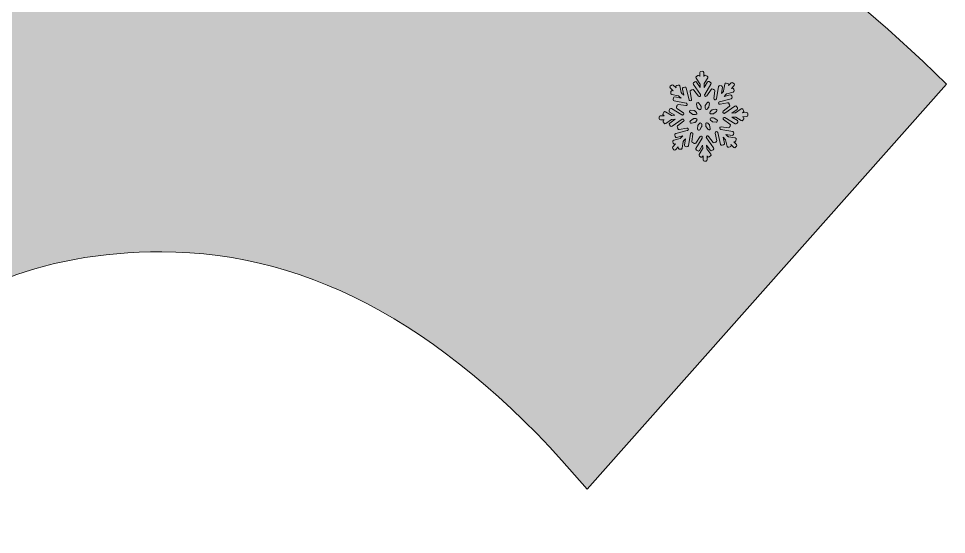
# Model space of a CAD drawing. Header units: millimetres. Extents: x 34 to 236, y -119 to -9.
# Drawn here: x 190.52 to 235.69, y -66.31 to -41.21 of the extents above; entities that cross this region are included whole.
import ezdxf

# ---------------------------------------------------------------- set-up
doc = ezdxf.new("R2010")
doc.units = ezdxf.units.MM
doc.header["$MEASUREMENT"] = 0
doc.layers.add('engraving', color=7, linetype='Continuous')
doc.layers.add('Layer 1', color=7, linetype='Continuous')

msp = doc.modelspace()

# ---------------------------------------------------------------- hatches: boundary and pattern name
at = {"layer": 'Layer 1'}
h = msp.add_hatch(color=2, dxfattribs=at)
h.dxf.hatch_style = 2
edge = h.paths.add_edge_path()
edge.add_spline(control_points=[(197.497, -92.512), (191.491, -92.512), (186.833, -90.51), (183.526, -86.507), (180.218, -82.504), (178.565, -77.807), (178.565, -72.416), (178.565, -67.026), (180.218, -62.368), (183.526, -58.444), (186.833, -54.52), (191.491, -52.557), (197.497, -52.557), (204.808, -52.557), (211.706, -56.41), (218.192, -64.114), (218.192, -64.114), (235.688, -44.397), (235.688, -44.397), (229.638, -38.435), (223.251, -34.115), (216.527, -31.439), (212.908, -29.998), (209.363, -28.949), (205.889, -28.284), (205.889, -28.284), (205.889, -26.056), (205.889, -26.056), (205.889, -23.296), (203.734, -21.019), (201.025, -20.813), (202.642, -19.614), (203.696, -17.697), (203.696, -15.529), (203.696, -11.896), (200.75, -8.95), (197.116, -8.95), (193.483, -8.95), (190.537, -11.896), (190.537, -15.529), (190.537, -17.697), (191.59, -19.614), (193.208, -20.813), (190.499, -21.019), (188.344, -23.296), (188.344, -26.056), (188.344, -26.056), (188.344, -27.991), (188.344, -27.991), (177.785, -29.407), (168.834, -33.484), (161.493, -40.226), (152.201, -48.762), (147.555, -59.623), (147.555, -72.811), (147.555, -86.334), (152.114, -97.405), (161.232, -106.023), (170.35, -114.642), (181.916, -118.95), (195.93, -118.95), (203.764, -118.95), (211.108, -117.231), (217.963, -113.794), (224.818, -110.356), (230.726, -105.894), (235.688, -100.411), (235.688, -100.411), (218.192, -82.809), (218.192, -82.809), (211.358, -89.278), (204.46, -92.512), (197.497, -92.512)], knot_values=[0, 0, 0, 0, 1, 1, 1, 2, 2, 2, 3, 3, 3, 4, 4, 4, 5, 5, 5, 6, 6, 6, 7, 7, 7, 8, 8, 8, 9, 9, 9, 10, 10, 10, 11, 11, 11, 12, 12, 12, 13, 13, 13, 14, 14, 14, 15, 15, 15, 16, 16, 16, 17, 17, 17, 18, 18, 18, 19, 19, 19, 20, 20, 20, 21, 21, 21, 22, 22, 22, 23, 23, 23, 24, 24, 24, 24], degree=3, periodic=1)
edge = h.paths.add_edge_path()
edge.add_spline(control_points=[(193.024, -15.529), (193.024, -13.273), (194.86, -11.437), (197.116, -11.437), (199.373, -11.437), (201.209, -13.273), (201.209, -15.529), (201.209, -17.786), (199.373, -19.622), (197.116, -19.622), (194.86, -19.622), (193.024, -17.786), (193.024, -15.529)], knot_values=[0, 0, 0, 0, 1, 1, 1, 2, 2, 2, 3, 3, 3, 4, 4, 4, 4], degree=3, periodic=1)

# ---------------------------------------------------------------- linework, layer by layer
at = {"layer": 'engraving', "lineweight": 0}
for points, knots in [([(226.014, -45.838), (226.013, -45.805), (225.985, -45.78), (225.953, -45.781), (225.953, -45.781), (225.764, -45.788), (225.764, -45.788), (225.764, -45.788), (225.799, -45.764), (225.799, -45.764), (225.826, -45.745), (225.832, -45.708), (225.814, -45.682), (225.814, -45.682), (225.77, -45.618), (225.77, -45.618), (225.751, -45.591), (225.714, -45.584), (225.687, -45.603), (225.687, -45.603), (225.419, -45.792), (225.419, -45.792), (225.41, -45.799), (225.399, -45.802), (225.388, -45.803), (225.388, -45.803), (225.243, -45.809), (225.243, -45.809), (225.243, -45.809), (225.498, -45.629), (225.498, -45.629), (225.524, -45.61), (225.531, -45.573), (225.512, -45.547), (225.512, -45.547), (225.468, -45.483), (225.468, -45.483), (225.45, -45.456), (225.412, -45.45), (225.385, -45.469), (225.385, -45.469), (224.899, -45.812), (224.899, -45.812), (224.889, -45.819), (224.878, -45.823), (224.867, -45.823), (224.867, -45.823), (224.864, -45.823), (224.864, -45.823), (224.807, -45.825), (224.78, -45.753), (224.825, -45.717), (224.825, -45.717), (225.117, -45.488), (225.117, -45.488), (225.142, -45.467), (225.147, -45.431), (225.127, -45.405), (225.127, -45.405), (225.118, -45.393), (225.118, -45.393), (225.112, -45.385), (225.108, -45.377), (225.107, -45.368), (225.107, -45.368), (225.104, -45.353), (225.104, -45.353), (225.097, -45.321), (225.066, -45.3), (225.034, -45.306), (225.034, -45.306), (224.666, -45.38), (224.666, -45.38), (224.609, -45.391), (224.572, -45.324), (224.61, -45.282), (224.61, -45.282), (224.616, -45.275), (224.616, -45.275), (224.624, -45.267), (224.634, -45.26), (224.646, -45.258), (224.646, -45.258), (225.211, -45.116), (225.211, -45.116), (225.242, -45.108), (225.262, -45.076), (225.254, -45.044), (225.254, -45.044), (225.235, -44.969), (225.235, -44.969), (225.227, -44.937), (225.195, -44.918), (225.163, -44.926), (225.163, -44.926), (224.867, -45), (224.867, -45), (224.867, -45), (224.969, -44.888), (224.969, -44.888), (224.977, -44.88), (224.987, -44.874), (224.999, -44.871), (224.999, -44.871), (225.308, -44.793), (225.308, -44.793), (225.34, -44.785), (225.359, -44.753), (225.352, -44.721), (225.352, -44.721), (225.333, -44.646), (225.333, -44.646), (225.325, -44.614), (225.293, -44.595), (225.261, -44.603), (225.261, -44.603), (225.221, -44.613), (225.221, -44.613), (225.221, -44.613), (225.353, -44.468), (225.353, -44.468), (225.375, -44.444), (225.374, -44.407), (225.35, -44.384), (225.35, -44.384), (225.294, -44.332), (225.294, -44.332), (225.27, -44.309), (225.232, -44.311), (225.21, -44.335), (225.21, -44.335), (225.083, -44.474), (225.083, -44.474), (225.083, -44.474), (225.09, -44.433), (225.09, -44.433), (225.096, -44.401), (225.074, -44.37), (225.042, -44.364), (225.042, -44.364), (224.967, -44.351), (224.967, -44.351), (224.935, -44.345), (224.904, -44.366), (224.898, -44.399), (224.898, -44.399), (224.842, -44.725), (224.842, -44.725), (224.84, -44.736), (224.834, -44.746), (224.827, -44.754), (224.827, -44.754), (224.73, -44.861), (224.73, -44.861), (224.73, -44.861), (224.783, -44.553), (224.783, -44.553), (224.789, -44.521), (224.768, -44.49), (224.735, -44.484), (224.735, -44.484), (224.661, -44.471), (224.661, -44.471), (224.628, -44.465), (224.597, -44.487), (224.592, -44.519), (224.592, -44.519), (224.488, -45.112), (224.488, -45.112), (224.486, -45.123), (224.481, -45.133), (224.474, -45.141), (224.474, -45.141), (224.474, -45.141), (224.474, -45.141), (224.435, -45.184), (224.364, -45.152), (224.371, -45.094), (224.371, -45.094), (224.416, -44.725), (224.416, -44.725), (224.42, -44.693), (224.397, -44.663), (224.365, -44.659), (224.365, -44.659), (224.351, -44.657), (224.351, -44.657), (224.341, -44.656), (224.332, -44.653), (224.325, -44.648), (224.325, -44.648), (224.313, -44.64), (224.313, -44.64), (224.286, -44.621), (224.248, -44.628), (224.23, -44.656), (224.23, -44.656), (224.023, -44.969), (224.023, -44.969), (223.992, -45.017), (223.917, -44.996), (223.915, -44.939), (223.915, -44.939), (223.915, -44.932), (223.915, -44.932), (223.914, -44.921), (223.917, -44.909), (223.923, -44.9), (223.923, -44.9), (224.223, -44.394), (224.223, -44.394), (224.239, -44.366), (224.23, -44.33), (224.203, -44.313), (224.203, -44.313), (224.137, -44.273), (224.137, -44.273), (224.109, -44.256), (224.072, -44.265), (224.055, -44.293), (224.055, -44.293), (223.899, -44.557), (223.899, -44.557), (223.899, -44.557), (223.893, -44.405), (223.893, -44.405), (223.893, -44.394), (223.896, -44.382), (223.901, -44.373), (223.901, -44.373), (224.066, -44.095), (224.066, -44.095), (224.083, -44.067), (224.074, -44.031), (224.046, -44.014), (224.046, -44.014), (223.981, -43.974), (223.981, -43.974), (223.952, -43.957), (223.916, -43.966), (223.899, -43.995), (223.899, -43.995), (223.878, -44.03), (223.878, -44.03), (223.878, -44.03), (223.87, -43.833), (223.87, -43.833), (223.869, -43.8), (223.841, -43.775), (223.809, -43.776), (223.809, -43.776), (223.733, -43.779), (223.733, -43.779), (223.7, -43.78), (223.674, -43.808), (223.676, -43.841), (223.676, -43.841), (223.683, -44.031), (223.683, -44.031), (223.683, -44.031), (223.66, -43.997), (223.66, -43.997), (223.641, -43.97), (223.604, -43.963), (223.577, -43.982), (223.577, -43.982), (223.515, -44.026), (223.515, -44.026), (223.488, -44.045), (223.482, -44.082), (223.5, -44.109), (223.5, -44.109), (223.688, -44.381), (223.688, -44.381), (223.695, -44.39), (223.698, -44.401), (223.699, -44.412), (223.699, -44.412), (223.705, -44.557), (223.705, -44.557), (223.705, -44.557), (223.528, -44.302), (223.528, -44.302), (223.509, -44.275), (223.472, -44.268), (223.445, -44.287), (223.445, -44.287), (223.382, -44.331), (223.382, -44.331), (223.356, -44.35), (223.349, -44.386), (223.368, -44.413), (223.368, -44.413), (223.71, -44.908), (223.71, -44.908), (223.716, -44.917), (223.72, -44.928), (223.72, -44.939), (223.72, -44.939), (223.72, -44.94), (223.72, -44.94), (223.722, -44.998), (223.649, -45.024), (223.614, -44.978), (223.614, -44.978), (223.389, -44.687), (223.389, -44.687), (223.369, -44.66), (223.332, -44.656), (223.306, -44.676), (223.306, -44.676), (223.295, -44.685), (223.295, -44.685), (223.287, -44.691), (223.279, -44.695), (223.269, -44.696), (223.269, -44.696), (223.256, -44.699), (223.256, -44.699), (223.224, -44.706), (223.203, -44.737), (223.209, -44.769), (223.209, -44.769), (223.282, -45.141), (223.282, -45.141), (223.293, -45.197), (223.226, -45.235), (223.184, -45.195), (223.184, -45.195), (223.18, -45.192), (223.18, -45.192), (223.172, -45.184), (223.166, -45.174), (223.163, -45.163), (223.163, -45.163), (223.021, -44.59), (223.021, -44.59), (223.013, -44.558), (222.981, -44.539), (222.949, -44.547), (222.949, -44.547), (222.875, -44.565), (222.875, -44.565), (222.844, -44.573), (222.825, -44.605), (222.832, -44.637), (222.832, -44.637), (222.906, -44.936), (222.906, -44.936), (222.906, -44.936), (222.797, -44.834), (222.797, -44.834), (222.788, -44.826), (222.783, -44.816), (222.78, -44.805), (222.78, -44.805), (222.702, -44.49), (222.702, -44.49), (222.694, -44.458), (222.662, -44.439), (222.63, -44.447), (222.63, -44.447), (222.556, -44.466), (222.556, -44.466), (222.525, -44.473), (222.505, -44.506), (222.513, -44.537), (222.513, -44.537), (222.523, -44.578), (222.523, -44.578), (222.523, -44.578), (222.381, -44.445), (222.381, -44.445), (222.357, -44.422), (222.319, -44.424), (222.297, -44.448), (222.297, -44.448), (222.245, -44.505), (222.245, -44.505), (222.223, -44.529), (222.224, -44.566), (222.248, -44.588), (222.248, -44.588), (222.387, -44.718), (222.387, -44.718), (222.387, -44.718), (222.347, -44.711), (222.347, -44.711), (222.314, -44.705), (222.283, -44.727), (222.278, -44.759), (222.278, -44.759), (222.265, -44.835), (222.265, -44.835), (222.259, -44.867), (222.28, -44.898), (222.312, -44.904), (222.312, -44.904), (222.634, -44.962), (222.634, -44.962), (222.645, -44.964), (222.656, -44.969), (222.664, -44.977), (222.664, -44.977), (222.771, -45.077), (222.771, -45.077), (222.771, -45.077), (222.466, -45.022), (222.466, -45.022), (222.434, -45.016), (222.403, -45.037), (222.397, -45.07), (222.397, -45.07), (222.384, -45.146), (222.384, -45.146), (222.379, -45.178), (222.4, -45.209), (222.432, -45.214), (222.432, -45.214), (223.017, -45.32), (223.017, -45.32), (223.029, -45.322), (223.039, -45.327), (223.047, -45.335), (223.047, -45.335), (223.05, -45.338), (223.05, -45.338), (223.092, -45.377), (223.059, -45.447), (223.002, -45.44), (223.002, -45.44), (222.637, -45.394), (222.637, -45.394), (222.605, -45.389), (222.575, -45.413), (222.571, -45.445), (222.571, -45.445), (222.569, -45.46), (222.569, -45.46), (222.568, -45.469), (222.565, -45.478), (222.56, -45.486), (222.56, -45.486), (222.552, -45.498), (222.552, -45.498), (222.534, -45.525), (222.541, -45.562), (222.568, -45.58), (222.568, -45.58), (222.882, -45.793), (222.882, -45.793), (222.929, -45.825), (222.908, -45.899), (222.851, -45.901), (222.851, -45.901), (222.844, -45.902), (222.844, -45.902), (222.832, -45.902), (222.821, -45.899), (222.811, -45.893), (222.811, -45.893), (222.311, -45.589), (222.311, -45.589), (222.283, -45.571), (222.246, -45.581), (222.229, -45.609), (222.229, -45.609), (222.19, -45.675), (222.19, -45.675), (222.173, -45.703), (222.182, -45.739), (222.21, -45.756), (222.21, -45.756), (222.473, -45.916), (222.473, -45.916), (222.473, -45.916), (222.323, -45.922), (222.323, -45.922), (222.311, -45.922), (222.3, -45.919), (222.29, -45.913), (222.29, -45.913), (222.016, -45.746), (222.016, -45.746), (221.988, -45.729), (221.951, -45.738), (221.934, -45.767), (221.934, -45.767), (221.895, -45.833), (221.895, -45.833), (221.879, -45.861), (221.887, -45.897), (221.915, -45.914), (221.915, -45.914), (221.952, -45.936), (221.952, -45.936), (221.952, -45.936), (221.757, -45.944), (221.757, -45.944), (221.724, -45.945), (221.699, -45.973), (221.7, -46.005), (221.7, -46.005), (221.703, -46.083), (221.703, -46.083), (221.705, -46.115), (221.732, -46.141), (221.765, -46.14), (221.765, -46.14), (221.953, -46.132), (221.953, -46.132), (221.953, -46.132), (221.918, -46.157), (221.918, -46.157), (221.892, -46.176), (221.885, -46.212), (221.904, -46.239), (221.904, -46.239), (221.948, -46.303), (221.948, -46.303), (221.967, -46.33), (222.004, -46.336), (222.031, -46.317), (222.031, -46.317), (222.298, -46.128), (222.298, -46.128), (222.307, -46.122), (222.318, -46.118), (222.33, -46.118), (222.33, -46.118), (222.474, -46.112), (222.474, -46.112), (222.474, -46.112), (222.22, -46.292), (222.22, -46.292), (222.193, -46.31), (222.187, -46.347), (222.205, -46.374), (222.205, -46.374), (222.249, -46.437), (222.249, -46.437), (222.268, -46.464), (222.305, -46.471), (222.332, -46.452), (222.332, -46.452), (222.819, -46.108), (222.819, -46.108), (222.828, -46.102), (222.839, -46.098), (222.851, -46.097), (222.851, -46.097), (222.853, -46.097), (222.853, -46.097), (222.911, -46.095), (222.937, -46.168), (222.892, -46.203), (222.892, -46.203), (222.601, -46.433), (222.601, -46.433), (222.575, -46.453), (222.57, -46.49), (222.59, -46.516), (222.59, -46.516), (222.6, -46.528), (222.6, -46.528), (222.605, -46.535), (222.609, -46.543), (222.611, -46.552), (222.611, -46.552), (222.614, -46.567), (222.614, -46.567), (222.62, -46.6), (222.651, -46.62), (222.683, -46.614), (222.683, -46.614), (223.052, -46.541), (223.052, -46.541), (223.108, -46.529), (223.146, -46.596), (223.107, -46.639), (223.107, -46.639), (223.101, -46.645), (223.101, -46.645), (223.093, -46.654), (223.083, -46.66), (223.072, -46.663), (223.072, -46.663), (222.507, -46.805), (222.507, -46.805), (222.475, -46.813), (222.456, -46.845), (222.464, -46.876), (222.464, -46.876), (222.482, -46.952), (222.482, -46.952), (222.49, -46.983), (222.522, -47.003), (222.554, -46.995), (222.554, -46.995), (222.85, -46.921), (222.85, -46.921), (222.85, -46.921), (222.748, -47.032), (222.748, -47.032), (222.74, -47.041), (222.73, -47.047), (222.719, -47.05), (222.719, -47.05), (222.409, -47.127), (222.409, -47.127), (222.377, -47.135), (222.358, -47.168), (222.366, -47.199), (222.366, -47.199), (222.385, -47.274), (222.385, -47.274), (222.392, -47.306), (222.425, -47.326), (222.456, -47.318), (222.456, -47.318), (222.497, -47.307), (222.497, -47.307), (222.497, -47.307), (222.364, -47.453), (222.364, -47.453), (222.342, -47.477), (222.344, -47.514), (222.368, -47.536), (222.368, -47.536), (222.424, -47.589), (222.424, -47.589), (222.448, -47.611), (222.486, -47.61), (222.508, -47.585), (222.508, -47.585), (222.635, -47.446), (222.635, -47.446), (222.635, -47.446), (222.628, -47.488), (222.628, -47.488), (222.622, -47.52), (222.643, -47.551), (222.675, -47.556), (222.675, -47.556), (222.75, -47.57), (222.75, -47.57), (222.783, -47.576), (222.814, -47.554), (222.819, -47.522), (222.819, -47.522), (222.876, -47.196), (222.876, -47.196), (222.878, -47.185), (222.883, -47.174), (222.891, -47.166), (222.891, -47.166), (222.988, -47.059), (222.988, -47.059), (222.988, -47.059), (222.934, -47.368), (222.934, -47.368), (222.929, -47.4), (222.95, -47.43), (222.982, -47.436), (222.982, -47.436), (223.057, -47.45), (223.057, -47.45), (223.089, -47.456), (223.12, -47.434), (223.126, -47.402), (223.126, -47.402), (223.229, -46.809), (223.229, -46.809), (223.231, -46.798), (223.236, -46.787), (223.244, -46.779), (223.244, -46.779), (223.244, -46.779), (223.244, -46.779), (223.283, -46.736), (223.353, -46.769), (223.346, -46.826), (223.346, -46.826), (223.301, -47.195), (223.301, -47.195), (223.297, -47.228), (223.32, -47.257), (223.353, -47.261), (223.353, -47.261), (223.367, -47.263), (223.367, -47.263), (223.376, -47.264), (223.385, -47.268), (223.393, -47.273), (223.393, -47.273), (223.404, -47.281), (223.404, -47.281), (223.432, -47.299), (223.469, -47.292), (223.487, -47.264), (223.487, -47.264), (223.694, -46.951), (223.694, -46.951), (223.726, -46.903), (223.8, -46.924), (223.803, -46.982), (223.803, -46.982), (223.803, -46.988), (223.803, -46.988), (223.803, -47), (223.801, -47.011), (223.795, -47.021), (223.795, -47.021), (223.495, -47.527), (223.495, -47.527), (223.478, -47.555), (223.487, -47.591), (223.515, -47.608), (223.515, -47.608), (223.58, -47.647), (223.58, -47.647), (223.608, -47.665), (223.645, -47.655), (223.662, -47.627), (223.662, -47.627), (223.818, -47.364), (223.818, -47.364), (223.818, -47.364), (223.824, -47.515), (223.824, -47.515), (223.825, -47.527), (223.822, -47.538), (223.816, -47.548), (223.816, -47.548), (223.651, -47.826), (223.651, -47.826), (223.635, -47.853), (223.644, -47.889), (223.672, -47.906), (223.672, -47.906), (223.737, -47.946), (223.737, -47.946), (223.765, -47.963), (223.802, -47.954), (223.819, -47.926), (223.819, -47.926), (223.839, -47.891), (223.839, -47.891), (223.839, -47.891), (223.847, -48.087), (223.847, -48.087), (223.849, -48.12), (223.876, -48.145), (223.909, -48.144), (223.909, -48.144), (223.985, -48.141), (223.985, -48.141), (224.018, -48.14), (224.043, -48.112), (224.042, -48.08), (224.042, -48.08), (224.034, -47.89), (224.034, -47.89), (224.034, -47.89), (224.057, -47.923), (224.057, -47.923), (224.076, -47.951), (224.113, -47.957), (224.14, -47.938), (224.14, -47.938), (224.203, -47.894), (224.203, -47.894), (224.229, -47.875), (224.236, -47.839), (224.217, -47.812), (224.217, -47.812), (224.029, -47.54), (224.029, -47.54), (224.023, -47.531), (224.019, -47.52), (224.019, -47.509), (224.019, -47.509), (224.013, -47.363), (224.013, -47.363), (224.013, -47.363), (224.19, -47.619), (224.19, -47.619), (224.208, -47.646), (224.246, -47.653), (224.273, -47.634), (224.273, -47.634), (224.335, -47.589), (224.335, -47.589), (224.362, -47.571), (224.368, -47.534), (224.35, -47.507), (224.35, -47.507), (224.008, -47.013), (224.008, -47.013), (224.002, -47.004), (223.998, -46.993), (223.997, -46.982), (223.997, -46.982), (223.997, -46.981), (223.997, -46.981), (223.995, -46.923), (224.068, -46.896), (224.104, -46.942), (224.104, -46.942), (224.328, -47.234), (224.328, -47.234), (224.348, -47.26), (224.386, -47.265), (224.412, -47.244), (224.412, -47.244), (224.423, -47.236), (224.423, -47.236), (224.43, -47.23), (224.439, -47.226), (224.448, -47.224), (224.448, -47.224), (224.462, -47.221), (224.462, -47.221), (224.494, -47.215), (224.515, -47.184), (224.508, -47.152), (224.508, -47.152), (224.435, -46.78), (224.435, -46.78), (224.424, -46.723), (224.492, -46.686), (224.534, -46.725), (224.534, -46.725), (224.537, -46.728), (224.537, -46.728), (224.546, -46.736), (224.552, -46.746), (224.554, -46.757), (224.554, -46.757), (224.696, -47.331), (224.696, -47.331), (224.704, -47.362), (224.736, -47.382), (224.768, -47.374), (224.768, -47.374), (224.842, -47.355), (224.842, -47.355), (224.874, -47.347), (224.893, -47.315), (224.885, -47.284), (224.885, -47.284), (224.811, -46.984), (224.811, -46.984), (224.811, -46.984), (224.921, -47.087), (224.921, -47.087), (224.929, -47.095), (224.935, -47.105), (224.938, -47.116), (224.938, -47.116), (225.016, -47.43), (225.016, -47.43), (225.023, -47.462), (225.056, -47.482), (225.087, -47.474), (225.087, -47.474), (225.161, -47.455), (225.161, -47.455), (225.193, -47.447), (225.212, -47.415), (225.204, -47.383), (225.204, -47.383), (225.194, -47.343), (225.194, -47.343), (225.194, -47.343), (225.337, -47.476), (225.337, -47.476), (225.361, -47.498), (225.399, -47.497), (225.421, -47.472), (225.421, -47.472), (225.473, -47.416), (225.473, -47.416), (225.494, -47.392), (225.493, -47.355), (225.469, -47.332), (225.469, -47.332), (225.33, -47.202), (225.33, -47.202), (225.33, -47.202), (225.371, -47.21), (225.371, -47.21), (225.403, -47.215), (225.434, -47.194), (225.44, -47.161), (225.44, -47.161), (225.453, -47.085), (225.453, -47.085), (225.459, -47.053), (225.437, -47.023), (225.405, -47.017), (225.405, -47.017), (225.083, -46.959), (225.083, -46.959), (225.072, -46.957), (225.062, -46.951), (225.053, -46.944), (225.053, -46.944), (224.947, -46.844), (224.947, -46.844), (224.947, -46.844), (225.251, -46.899), (225.251, -46.899), (225.284, -46.905), (225.314, -46.883), (225.32, -46.851), (225.32, -46.851), (225.333, -46.775), (225.333, -46.775), (225.339, -46.743), (225.318, -46.712), (225.286, -46.706), (225.286, -46.706), (224.7, -46.6), (224.7, -46.6), (224.689, -46.598), (224.678, -46.593), (224.67, -46.585), (224.67, -46.585), (224.667, -46.583), (224.667, -46.583), (224.625, -46.543), (224.658, -46.473), (224.715, -46.481), (224.715, -46.481), (225.08, -46.527), (225.08, -46.527), (225.113, -46.531), (225.142, -46.508), (225.146, -46.475), (225.146, -46.475), (225.148, -46.46), (225.148, -46.46), (225.149, -46.451), (225.153, -46.443), (225.158, -46.435), (225.158, -46.435), (225.166, -46.422), (225.166, -46.422), (225.184, -46.395), (225.177, -46.359), (225.15, -46.341), (225.15, -46.341), (224.836, -46.128), (224.836, -46.128), (224.788, -46.095), (224.809, -46.021), (224.867, -46.019), (224.867, -46.019), (224.874, -46.019), (224.874, -46.019), (224.885, -46.019), (224.897, -46.022), (224.907, -46.028), (224.907, -46.028), (225.407, -46.332), (225.407, -46.332), (225.435, -46.349), (225.471, -46.34), (225.488, -46.312), (225.488, -46.312), (225.528, -46.245), (225.528, -46.245), (225.544, -46.217), (225.535, -46.181), (225.508, -46.165), (225.508, -46.165), (225.245, -46.005), (225.245, -46.005), (225.245, -46.005), (225.395, -45.999), (225.395, -45.999), (225.406, -45.998), (225.418, -46.001), (225.428, -46.007), (225.428, -46.007), (225.701, -46.174), (225.701, -46.174), (225.73, -46.191), (225.766, -46.182), (225.783, -46.154), (225.783, -46.154), (225.822, -46.088), (225.822, -46.088), (225.839, -46.06), (225.83, -46.024), (225.802, -46.007), (225.802, -46.007), (225.766, -45.984), (225.766, -45.984), (225.766, -45.984), (225.96, -45.977), (225.96, -45.977), (225.993, -45.976), (226.019, -45.948), (226.017, -45.915), (226.017, -45.915), (226.014, -45.838), (226.014, -45.838)], [0, 0, 0, 0, 1, 1, 1, 2, 2, 2, 3, 3, 3, 4, 4, 4, 5, 5, 5, 6, 6, 6, 7, 7, 7, 8, 8, 8, 9, 9, 9, 10, 10, 10, 11, 11, 11, 12, 12, 12, 13, 13, 13, 14, 14, 14, 15, 15, 15, 16, 16, 16, 17, 17, 17, 18, 18, 18, 19, 19, 19, 20, 20, 20, 21, 21, 21, 22, 22, 22, 23, 23, 23, 24, 24, 24, 25, 25, 25, 26, 26, 26, 27, 27, 27, 28, 28, 28, 29, 29, 29, 30, 30, 30, 31, 31, 31, 32, 32, 32, 33, 33, 33, 34, 34, 34, 35, 35, 35, 36, 36, 36, 37, 37, 37, 38, 38, 38, 39, 39, 39, 40, 40, 40, 41, 41, 41, 42, 42, 42, 43, 43, 43, 44, 44, 44, 45, 45, 45, 46, 46, 46, 47, 47, 47, 48, 48, 48, 49, 49, 49, 50, 50, 50, 51, 51, 51, 52, 52, 52, 53, 53, 53, 54, 54, 54, 55, 55, 55, 56, 56, 56, 57, 57, 57, 58, 58, 58, 59, 59, 59, 60, 60, 60, 61, 61, 61, 62, 62, 62, 63, 63, 63, 64, 64, 64, 65, 65, 65, 66, 66, 66, 67, 67, 67, 68, 68, 68, 69, 69, 69, 70, 70, 70, 71, 71, 71, 72, 72, 72, 73, 73, 73, 74, 74, 74, 75, 75, 75, 76, 76, 76, 77, 77, 77, 78, 78, 78, 79, 79, 79, 80, 80, 80, 81, 81, 81, 82, 82, 82, 83, 83, 83, 84, 84, 84, 85, 85, 85, 86, 86, 86, 87, 87, 87, 88, 88, 88, 89, 89, 89, 90, 90, 90, 91, 91, 91, 92, 92, 92, 93, 93, 93, 94, 94, 94, 95, 95, 95, 96, 96, 96, 97, 97, 97, 98, 98, 98, 99, 99, 99, 100, 100, 100, 101, 101, 101, 102, 102, 102, 103, 103, 103, 104, 104, 104, 105, 105, 105, 106, 106, 106, 107, 107, 107, 108, 108, 108, 109, 109, 109, 110, 110, 110, 111, 111, 111, 112, 112, 112, 113, 113, 113, 114, 114, 114, 115, 115, 115, 116, 116, 116, 117, 117, 117, 118, 118, 118, 119, 119, 119, 120, 120, 120, 121, 121, 121, 122, 122, 122, 123, 123, 123, 124, 124, 124, 125, 125, 125, 126, 126, 126, 127, 127, 127, 128, 128, 128, 129, 129, 129, 130, 130, 130, 131, 131, 131, 132, 132, 132, 133, 133, 133, 134, 134, 134, 135, 135, 135, 136, 136, 136, 137, 137, 137, 138, 138, 138, 139, 139, 139, 140, 140, 140, 141, 141, 141, 142, 142, 142, 143, 143, 143, 144, 144, 144, 145, 145, 145, 146, 146, 146, 147, 147, 147, 148, 148, 148, 149, 149, 149, 150, 150, 150, 151, 151, 151, 152, 152, 152, 153, 153, 153, 154, 154, 154, 155, 155, 155, 156, 156, 156, 157, 157, 157, 158, 158, 158, 159, 159, 159, 160, 160, 160, 161, 161, 161, 162, 162, 162, 163, 163, 163, 164, 164, 164, 165, 165, 165, 166, 166, 166, 167, 167, 167, 168, 168, 168, 169, 169, 169, 170, 170, 170, 171, 171, 171, 172, 172, 172, 173, 173, 173, 174, 174, 174, 175, 175, 175, 176, 176, 176, 177, 177, 177, 178, 178, 178, 179, 179, 179, 180, 180, 180, 181, 181, 181, 182, 182, 182, 183, 183, 183, 184, 184, 184, 185, 185, 185, 186, 186, 186, 187, 187, 187, 188, 188, 188, 189, 189, 189, 190, 190, 190, 191, 191, 191, 192, 192, 192, 193, 193, 193, 194, 194, 194, 195, 195, 195, 196, 196, 196, 197, 197, 197, 198, 198, 198, 199, 199, 199, 200, 200, 200, 201, 201, 201, 202, 202, 202, 203, 203, 203, 204, 204, 204, 205, 205, 205, 206, 206, 206, 207, 207, 207, 208, 208, 208, 209, 209, 209, 210, 210, 210, 211, 211, 211, 212, 212, 212, 213, 213, 213, 214, 214, 214, 215, 215, 215, 216, 216, 216, 217, 217, 217, 218, 218, 218, 219, 219, 219, 220, 220, 220, 221, 221, 221, 222, 222, 222, 223, 223, 223, 224, 224, 224, 225, 225, 225, 226, 226, 226, 227, 227, 227, 228, 228, 228, 229, 229, 229, 230, 230, 230, 231, 231, 231, 232, 232, 232, 233, 233, 233, 234, 234, 234, 235, 235, 235, 236, 236, 236, 237, 237, 237, 238, 238, 238, 239, 239, 239, 240, 240, 240, 241, 241, 241, 242, 242, 242, 243, 243, 243, 244, 244, 244, 245, 245, 245, 246, 246, 246, 247, 247, 247, 248, 248, 248, 249, 249, 249, 250, 250, 250, 251, 251, 251, 252, 252, 252, 253, 253, 253, 254, 254, 254, 255, 255, 255, 256, 256, 256, 257, 257, 257, 258, 258, 258, 259, 259, 259, 260, 260, 260, 261, 261, 261, 262, 262, 262, 263, 263, 263, 264, 264, 264, 265, 265, 265, 266, 266, 266, 267, 267, 267, 268, 268, 268, 269, 269, 269, 270, 270, 270, 271, 271, 271, 272, 272, 272, 273, 273, 273, 274, 274, 274, 275, 275, 275, 276, 276, 276, 277, 277, 277, 278, 278, 278, 279, 279, 279, 280, 280, 280, 281, 281, 281, 282, 282, 282, 283, 283, 283, 284, 284, 284, 285, 285, 285, 286, 286, 286, 287, 287, 287, 288, 288, 288, 289, 289, 289, 290, 290, 290, 291, 291, 291, 292, 292, 292, 293, 293, 293, 294, 294, 294, 295, 295, 295, 296, 296, 296, 297, 297, 297, 298, 298, 298, 299, 299, 299, 300, 300, 300, 301, 301, 301, 302, 302, 302, 303, 303, 303, 304, 304, 304, 305, 305, 305, 306, 306, 306, 307, 307, 307, 308, 308, 308, 309, 309, 309, 310, 310, 310, 311, 311, 311, 312, 312, 312, 313, 313, 313, 314, 314, 314, 315, 315, 315, 316, 316, 316, 317, 317, 317, 318, 318, 318, 319, 319, 319, 320, 320, 320, 321, 321, 321, 322, 322, 322, 323, 323, 323, 324, 324, 324, 325, 325, 325, 326, 326, 326, 327, 327, 327, 328, 328, 328, 329, 329, 329, 330, 330, 330, 331, 331, 331, 332, 332, 332, 333, 333, 333, 334, 334, 334, 335, 335, 335, 336, 336, 336, 336]), ([(223.63, -45.319), (223.63, -45.319), (223.73, -45.448), (223.73, -45.448), (223.737, -45.458), (223.742, -45.47), (223.742, -45.482), (223.742, -45.482), (223.746, -45.582), (223.746, -45.582), (223.748, -45.635), (223.685, -45.664), (223.646, -45.628), (223.646, -45.628), (223.575, -45.561), (223.575, -45.561), (223.566, -45.553), (223.56, -45.542), (223.557, -45.529), (223.557, -45.529), (223.525, -45.367), (223.525, -45.367), (223.513, -45.305), (223.592, -45.27), (223.63, -45.319)], [0, 0, 0, 0, 1, 1, 1, 2, 2, 2, 3, 3, 3, 4, 4, 4, 5, 5, 5, 6, 6, 6, 7, 7, 7, 8, 8, 8, 8]), ([(223.941, -45.575), (223.941, -45.575), (223.936, -45.475), (223.936, -45.475), (223.936, -45.463), (223.939, -45.45), (223.946, -45.44), (223.946, -45.44), (224.037, -45.303), (224.037, -45.303), (224.071, -45.251), (224.152, -45.281), (224.145, -45.343), (224.145, -45.343), (224.125, -45.507), (224.125, -45.507), (224.123, -45.52), (224.118, -45.531), (224.11, -45.54), (224.11, -45.54), (224.044, -45.613), (224.044, -45.613), (224.008, -45.652), (223.943, -45.628), (223.941, -45.575)], [0, 0, 0, 0, 1, 1, 1, 2, 2, 2, 3, 3, 3, 4, 4, 4, 5, 5, 5, 6, 6, 6, 7, 7, 7, 8, 8, 8, 8]), ([(224.184, -45.749), (224.184, -45.749), (224.252, -45.674), (224.252, -45.674), (224.261, -45.664), (224.272, -45.658), (224.285, -45.656), (224.285, -45.656), (224.447, -45.623), (224.447, -45.623), (224.509, -45.611), (224.545, -45.689), (224.496, -45.728), (224.496, -45.728), (224.364, -45.831), (224.364, -45.831), (224.355, -45.839), (224.343, -45.843), (224.33, -45.844), (224.33, -45.844), (224.23, -45.848), (224.23, -45.848), (224.178, -45.85), (224.149, -45.787), (224.184, -45.749)], [0, 0, 0, 0, 1, 1, 1, 2, 2, 2, 3, 3, 3, 4, 4, 4, 5, 5, 5, 6, 6, 6, 7, 7, 7, 8, 8, 8, 8]), ([(223.345, -45.871), (223.345, -45.871), (223.206, -45.776), (223.206, -45.776), (223.154, -45.741), (223.184, -45.661), (223.246, -45.668), (223.246, -45.668), (223.41, -45.689), (223.41, -45.689), (223.422, -45.691), (223.433, -45.696), (223.443, -45.705), (223.443, -45.705), (223.517, -45.774), (223.517, -45.774), (223.556, -45.81), (223.532, -45.875), (223.479, -45.877), (223.479, -45.877), (223.38, -45.881), (223.38, -45.881), (223.368, -45.881), (223.355, -45.878), (223.345, -45.871)], [0, 0, 0, 0, 1, 1, 1, 2, 2, 2, 3, 3, 3, 4, 4, 4, 5, 5, 5, 6, 6, 6, 7, 7, 7, 8, 8, 8, 8]), ([(223.533, -46.172), (223.533, -46.172), (223.465, -46.247), (223.465, -46.247), (223.457, -46.256), (223.445, -46.262), (223.433, -46.265), (223.433, -46.265), (223.27, -46.297), (223.27, -46.297), (223.209, -46.309), (223.173, -46.231), (223.222, -46.193), (223.222, -46.193), (223.353, -46.089), (223.353, -46.089), (223.363, -46.082), (223.375, -46.077), (223.387, -46.077), (223.387, -46.077), (223.487, -46.073), (223.487, -46.073), (223.54, -46.071), (223.569, -46.133), (223.533, -46.172)], [0, 0, 0, 0, 1, 1, 1, 2, 2, 2, 3, 3, 3, 4, 4, 4, 5, 5, 5, 6, 6, 6, 7, 7, 7, 8, 8, 8, 8]), ([(224.373, -46.05), (224.373, -46.05), (224.512, -46.144), (224.512, -46.144), (224.563, -46.179), (224.533, -46.26), (224.471, -46.252), (224.471, -46.252), (224.308, -46.231), (224.308, -46.231), (224.296, -46.23), (224.284, -46.224), (224.275, -46.216), (224.275, -46.216), (224.2, -46.146), (224.2, -46.146), (224.162, -46.11), (224.186, -46.046), (224.239, -46.044), (224.239, -46.044), (224.337, -46.04), (224.337, -46.04), (224.35, -46.039), (224.362, -46.043), (224.373, -46.05)], [0, 0, 0, 0, 1, 1, 1, 2, 2, 2, 3, 3, 3, 4, 4, 4, 5, 5, 5, 6, 6, 6, 7, 7, 7, 8, 8, 8, 8]), ([(223.777, -46.345), (223.777, -46.345), (223.781, -46.445), (223.781, -46.445), (223.782, -46.458), (223.778, -46.47), (223.771, -46.48), (223.771, -46.48), (223.681, -46.617), (223.681, -46.617), (223.646, -46.669), (223.565, -46.639), (223.573, -46.577), (223.573, -46.577), (223.593, -46.413), (223.593, -46.413), (223.594, -46.401), (223.599, -46.389), (223.608, -46.38), (223.608, -46.38), (223.674, -46.308), (223.674, -46.308), (223.71, -46.269), (223.775, -46.292), (223.777, -46.345)], [0, 0, 0, 0, 1, 1, 1, 2, 2, 2, 3, 3, 3, 4, 4, 4, 5, 5, 5, 6, 6, 6, 7, 7, 7, 8, 8, 8, 8]), ([(224.087, -46.601), (224.087, -46.601), (223.988, -46.472), (223.988, -46.472), (223.98, -46.462), (223.976, -46.451), (223.976, -46.438), (223.976, -46.438), (223.971, -46.338), (223.971, -46.338), (223.969, -46.285), (224.032, -46.256), (224.071, -46.292), (224.071, -46.292), (224.143, -46.359), (224.143, -46.359), (224.152, -46.368), (224.158, -46.379), (224.16, -46.391), (224.16, -46.391), (224.192, -46.554), (224.192, -46.554), (224.204, -46.615), (224.125, -46.651), (224.087, -46.601)], [0, 0, 0, 0, 1, 1, 1, 2, 2, 2, 3, 3, 3, 4, 4, 4, 5, 5, 5, 6, 6, 6, 7, 7, 7, 8, 8, 8, 8])]:
    msp.add_open_spline(points, degree=3, knots=knots, dxfattribs=at)
at = {"layer": 'Layer 1', "lineweight": 0}
msp.add_open_spline([(197.497, -92.512), (191.491, -92.512), (186.833, -90.51), (183.526, -86.507), (180.218, -82.504), (178.565, -77.807), (178.565, -72.416), (178.565, -67.026), (180.218, -62.368), (183.526, -58.444), (186.833, -54.52), (191.491, -52.557), (197.497, -52.557), (204.808, -52.557), (211.706, -56.41), (218.192, -64.114), (218.192, -64.114), (235.688, -44.397), (235.688, -44.397), (229.638, -38.435), (223.251, -34.115), (216.527, -31.439), (212.908, -29.998), (209.363, -28.949), (205.889, -28.284), (205.889, -28.284), (205.889, -26.056), (205.889, -26.056), (205.889, -23.296), (203.734, -21.019), (201.025, -20.813), (202.642, -19.614), (203.696, -17.697), (203.696, -15.529), (203.696, -11.896), (200.75, -8.95), (197.116, -8.95), (193.483, -8.95), (190.537, -11.896), (190.537, -15.529), (190.537, -17.697), (191.59, -19.614), (193.208, -20.813), (190.499, -21.019), (188.344, -23.296), (188.344, -26.056), (188.344, -26.056), (188.344, -27.991), (188.344, -27.991), (177.785, -29.407), (168.834, -33.484), (161.493, -40.226), (152.201, -48.762), (147.555, -59.623), (147.555, -72.811), (147.555, -86.334), (152.114, -97.405), (161.232, -106.023), (170.35, -114.642), (181.916, -118.95), (195.93, -118.95), (203.764, -118.95), (211.108, -117.231), (217.963, -113.794), (224.818, -110.356), (230.726, -105.894), (235.688, -100.411), (235.688, -100.411), (218.192, -82.809), (218.192, -82.809), (211.358, -89.278), (204.46, -92.512), (197.497, -92.512)], degree=3, knots=[0, 0, 0, 0, 1, 1, 1, 2, 2, 2, 3, 3, 3, 4, 4, 4, 5, 5, 5, 6, 6, 6, 7, 7, 7, 8, 8, 8, 9, 9, 9, 10, 10, 10, 11, 11, 11, 12, 12, 12, 13, 13, 13, 14, 14, 14, 15, 15, 15, 16, 16, 16, 17, 17, 17, 18, 18, 18, 19, 19, 19, 20, 20, 20, 21, 21, 21, 22, 22, 22, 23, 23, 23, 24, 24, 24, 24], dxfattribs=at)

doc.saveas('drawing.dxf')
